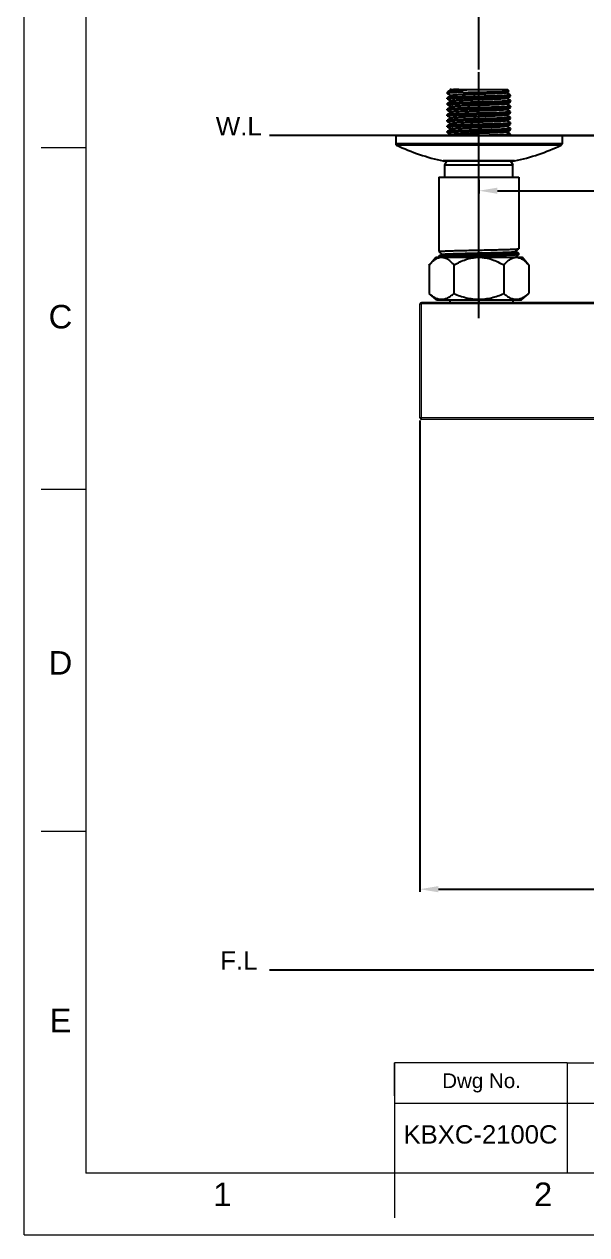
# Model space of a CAD drawing. Header units: millimetres. Extents: x 14071 to 14912, y -87 to 508.
# Drawn here: x 14070.9 to 14253.5, y -87 to 306 of the extents above; entities that cross this region are included whole.
import ezdxf
from ezdxf.enums import TextEntityAlignment as Align

# ---------------------------------------------------------------- set-up
doc = ezdxf.new("R2010")
doc.units = ezdxf.units.MM
doc.layers.add('DIM', color=3, linetype='Continuous', lineweight=9)
doc.layers.add('FORM', color=7, linetype='Continuous', lineweight=13)
doc.layers.add('TEXT', color=2, linetype='Continuous')
doc.layers.add('벽', color=2, linetype='Continuous')
doc.styles.get("Standard").update_dxf_attribs({"font": 'arial.ttf'})
doc.dimstyles.new('겸용-샤워욕조용1', dxfattribs={"dimscale": 0.6, "dimtxt": 10, "dimasz": 10, "dimexe": 1.5, "dimexo": 1.5, "dimgap": 1, "dimtad": 0, "dimtih": 1, "dimtoh": 1, "dimdec": 1, "dimdsep": 46, "dimtxsty": 'Standard', "dimcen": 2.5, "dimclrd": 5, "dimclre": 5, "dimclrt": 5, "dimadec": 1, "dimazin": 2, "dimtfac": 1, "dimtdec": 1, "dimtmove": 0, "dimatfit": 3, "dimfxl": 1.25, "dimarcsym": 0})

# ---------------------------------------------------------------- blocks, each defined once
blk = doc.blocks.new('*D9')
at = {"layer": 'Defpoints', "color": 0, "transparency": 16777216}
for p in [(14368.43, 322.01), (14218.47, 290.42), (14368.43, 290.42)]:
    blk.add_point(p, dxfattribs=at)
at = {"layer": 'DIM', "color": 5, "lineweight": -2, "transparency": 16777216}
for p, q in [((14218.47, 291.32), (14218.47, 322.91)), ((14368.43, 291.32), (14368.43, 322.91)), ((14224.47, 322.01), (14277.08, 322.01)), ((14362.43, 322.01), (14309.83, 322.01))]:
    blk.add_line(p, q, dxfattribs=at)
at = {"layer": 'DIM', "color": 5, "transparency": 16777216}
for points in [[(14224.47, 323.01), (14224.47, 321.01), (14218.47, 322.01)], [(14362.43, 323.01), (14362.43, 321.01), (14368.43, 322.01)]]:
    blk.add_solid(points, dxfattribs=at)
at = {"layer": 'DIM', "color": 5, "transparency": 16777216, "insert": (14293.45, 322.01), "char_height": 6, "attachment_point": 5}
blk.add_mtext('150~200', dxfattribs=at)
blk = doc.blocks.new('*D1')
at = {"layer": 'Defpoints', "color": 0, "transparency": 16777216}
for p in [(14191.47, 269.86), (14441.74, 269.86), (14275.8, 56.83)]:
    blk.add_point(p, dxfattribs=at)
at = {"layer": 'DIM', "color": 5, "lineweight": -2, "transparency": 16777216}
for p, q in [((14192.37, 269.86), (14442.64, 269.86)), ((14441.74, 263.86), (14441.74, 167.01)), ((14441.74, 62.83), (14441.74, 159.68)), ((14276.7, 56.83), (14442.64, 56.83))]:
    blk.add_line(p, q, dxfattribs=at)
at = {"layer": 'DIM', "color": 5, "transparency": 16777216}
for points in [[(14440.74, 263.86), (14442.74, 263.86), (14441.74, 269.86)], [(14440.74, 62.83), (14442.74, 62.83), (14441.74, 56.83)]]:
    blk.add_solid(points, dxfattribs=at)
at = {"layer": 'DIM', "color": 5, "transparency": 16777216, "insert": (14441.74, 163.34), "char_height": 6, "attachment_point": 5}
blk.add_mtext('213', dxfattribs=at)
blk = doc.blocks.new('*D3')
at = {"layer": 'Defpoints', "color": 0, "transparency": 16777216}
for p in [(14199.33, 178.21), (14389.33, 178.21), (14389.33, 25.22)]:
    blk.add_point(p, dxfattribs=at)
at = {"layer": 'DIM', "color": 5, "lineweight": -2, "transparency": 16777216}
for p, q in [((14199.33, 177.31), (14199.33, 24.32)), ((14389.33, 177.31), (14389.33, 24.32)), ((14205.33, 25.22), (14287.4, 25.22)), ((14383.33, 25.22), (14301.27, 25.22))]:
    blk.add_line(p, q, dxfattribs=at)
at = {"layer": 'DIM', "color": 5, "transparency": 16777216}
for points in [[(14205.33, 26.22), (14205.33, 24.22), (14199.33, 25.22)], [(14383.33, 26.22), (14383.33, 24.22), (14389.33, 25.22)]]:
    blk.add_solid(points, dxfattribs=at)
at = {"layer": 'DIM', "color": 5, "transparency": 16777216, "insert": (14294.33, 25.22), "char_height": 6, "attachment_point": 5}
blk.add_mtext('190', dxfattribs=at)
blk = doc.blocks.new('*D12')
at = {"layer": 'Defpoints', "color": 0, "transparency": 16777216}
for p in [(14218.47, 256.36), (14368.43, 256.36), (14368.43, 251.95)]:
    blk.add_point(p, dxfattribs=at)
at = {"layer": 'DIM', "color": 5, "lineweight": -2, "transparency": 16777216}
for p, q in [((14218.47, 255.46), (14218.47, 251.05)), ((14368.43, 255.46), (14368.43, 251.05)), ((14224.47, 251.95), (14286.52, 251.95)), ((14362.43, 251.95), (14300.39, 251.95))]:
    blk.add_line(p, q, dxfattribs=at)
at = {"layer": 'DIM', "color": 5, "transparency": 16777216}
for points in [[(14224.47, 252.95), (14224.47, 250.95), (14218.47, 251.95)], [(14362.43, 252.95), (14362.43, 250.95), (14368.43, 251.95)]]:
    blk.add_solid(points, dxfattribs=at)
at = {"layer": 'DIM', "color": 5, "transparency": 16777216, "insert": (14293.45, 251.95), "char_height": 6, "attachment_point": 5}
blk.add_mtext('150', dxfattribs=at)

msp = doc.modelspace()

# ---------------------------------------------------------------- linework, layer by layer
at = {"color": 1}
msp.add_line((14218.47, 210.59), (14218.47, 290.42), dxfattribs=at)
at = {"color": 7, "linetype": 'Continuous'}
for p, q in [((14208.33, 283.96), (14208.22, 283.86)), ((14208.22, 283.55), (14208.22, 283.86)), ((14213.33, 283.86), (14208.22, 283.86)), ((14208.22, 283.55), (14208.24, 283.54)), ((14208.24, 283.54), (14209.48, 282.82)), ((14208.33, 283.96), (14208.38, 284)), ((14209.51, 284.65), (14208.38, 284)), ((14209.22, 284.86), (14209.18, 284.81)), ((14209.18, 284.81), (14209.19, 284.8)), ((14209.19, 284.8), (14209.48, 284.63)), ((14209.22, 284.86), (14227.72, 284.86)), ((14227.44, 283.71), (14228.34, 284.23)), ((14228.71, 283.01), (14227.47, 283.73)), ((14228.34, 284.24), (14227.72, 284.86)), ((14228.34, 284.23), (14228.34, 284.24)), ((14228.71, 283.01), (14228.72, 282.99)), ((14228.72, 282.65), (14228.72, 282.99)), ((14228.72, 282.99), (14228.72, 282.99)), ((14208.24, 282.1), (14208.22, 282.09)), ((14208.22, 281.74), (14208.22, 282.09)), ((14208.22, 282.09), (14208.22, 281.74)), ((14208.24, 281.73), (14208.22, 281.74)), ((14208.22, 281.74), (14208.22, 281.74)), ((14208.24, 280.29), (14208.22, 280.27)), ((14208.22, 279.93), (14208.22, 280.27)), ((14208.22, 280.27), (14208.22, 279.93)), ((14208.24, 279.91), (14208.22, 279.93)), ((14208.22, 279.93), (14208.22, 279.93)), ((14209.51, 282.84), (14208.24, 282.1)), ((14208.24, 281.73), (14209.48, 281.01)), ((14209.51, 281.02), (14208.24, 280.29)), ((14208.24, 279.91), (14209.48, 279.19)), ((14209.51, 279.21), (14208.24, 278.47)), ((14227.44, 281.9), (14228.71, 282.63)), ((14227.44, 280.08), (14228.71, 280.82)), ((14227.44, 278.27), (14228.71, 279)), ((14228.71, 281.19), (14227.47, 281.91)), ((14228.71, 279.38), (14227.47, 280.1)), ((14228.71, 282.63), (14228.72, 282.65)), ((14228.71, 281.19), (14228.72, 281.18)), ((14228.71, 280.82), (14228.72, 280.83)), ((14228.71, 279.38), (14228.72, 279.37)), ((14228.71, 279), (14228.72, 279.02)), ((14228.72, 280.83), (14228.72, 281.18)), ((14228.72, 281.18), (14228.72, 281.18)), ((14228.72, 279.02), (14228.72, 279.37)), ((14228.72, 279.37), (14228.72, 279.36)), ((14208.24, 278.47), (14208.22, 278.46)), ((14208.22, 278.11), (14208.22, 278.46)), ((14208.22, 278.46), (14208.22, 278.11)), ((14208.24, 278.1), (14208.22, 278.11)), ((14208.22, 278.11), (14208.22, 278.11)), ((14208.24, 276.66), (14208.22, 276.64)), ((14208.22, 276.3), (14208.22, 276.64)), ((14208.22, 276.64), (14208.22, 276.3)), ((14208.24, 276.28), (14208.22, 276.3)), ((14208.22, 276.3), (14208.22, 276.3)), ((14208.24, 278.1), (14209.48, 277.38)), ((14209.51, 277.39), (14208.24, 276.66)), ((14208.24, 276.28), (14209.48, 275.56)), ((14209.51, 275.58), (14208.24, 274.84)), ((14227.44, 276.46), (14228.71, 277.19)), ((14227.44, 274.64), (14228.71, 275.38)), ((14228.71, 277.57), (14227.47, 278.29)), ((14228.71, 275.75), (14227.47, 276.47)), ((14228.71, 277.57), (14228.72, 277.55)), ((14228.71, 277.19), (14228.72, 277.2)), ((14228.71, 275.75), (14228.72, 275.74)), ((14228.71, 275.38), (14228.72, 275.39)), ((14228.72, 277.2), (14228.72, 277.55)), ((14228.72, 277.55), (14228.72, 277.55)), ((14228.72, 275.39), (14228.72, 275.74)), ((14228.72, 275.74), (14228.72, 275.74)), ((14208.24, 274.84), (14208.22, 274.83)), ((14208.22, 274.48), (14208.22, 274.83)), ((14208.22, 274.83), (14208.22, 274.48)), ((14208.22, 274.48), (14208.22, 274.49)), ((14208.24, 274.47), (14208.22, 274.48)), ((14208.24, 273.03), (14208.22, 273.02)), ((14208.22, 272.67), (14208.22, 273.02)), ((14208.22, 273.02), (14208.22, 272.67)), ((14208.24, 272.66), (14208.22, 272.67)), ((14208.22, 272.67), (14208.22, 272.67)), ((14208.24, 271.22), (14208.22, 271.2)), ((14208.22, 270.86), (14208.22, 271.2)), ((14208.22, 271.2), (14208.22, 270.86)), ((14208.24, 274.47), (14209.48, 273.75)), ((14209.51, 273.77), (14208.24, 273.03)), ((14208.24, 272.66), (14209.48, 271.94)), ((14209.51, 271.95), (14208.24, 271.22)), ((14227.44, 272.83), (14228.71, 273.56)), ((14227.44, 271.01), (14228.71, 271.75)), ((14228.71, 273.94), (14227.47, 274.66)), ((14228.71, 272.12), (14227.47, 272.84)), ((14228.71, 273.94), (14228.72, 273.92)), ((14228.71, 273.56), (14228.72, 273.58)), ((14228.71, 272.12), (14228.72, 272.11)), ((14228.71, 271.75), (14228.72, 271.76)), ((14228.72, 273.58), (14228.72, 273.92)), ((14228.72, 273.92), (14228.72, 273.92)), ((14228.72, 271.76), (14228.72, 272.11)), ((14228.72, 272.11), (14228.72, 272.11)), ((14191.47, 269.86), (14191.47, 267.17)), ((14191.47, 269.86), (14191.47, 267.17)), ((14191.47, 269.86), (14245.47, 269.86)), ((14208.24, 270.84), (14208.22, 270.86)), ((14208.22, 270.86), (14208.22, 270.86)), ((14208.24, 270.84), (14209.48, 270.12)), ((14209.51, 270.14), (14209.02, 269.86)), ((14228.71, 270.31), (14227.47, 271.03)), ((14228.57, 269.86), (14228.71, 269.93)), ((14228.71, 270.31), (14228.72, 270.3)), ((14228.71, 269.93), (14228.72, 269.95)), ((14228.72, 269.95), (14228.72, 270.3)), ((14228.72, 270.3), (14228.72, 270.29)), ((14245.47, 269.86), (14245.47, 267.17)), ((14245.47, 269.86), (14245.47, 267.17)), ((14245.47, 267.17), (14191.47, 267.17)), ((14245.19, 266.72), (14191.76, 266.72)), ((14230.04, 261.61), (14206.91, 261.61)), ((14206.91, 261.61), (14207.12, 261.58)), ((14229.82, 261.58), (14207.12, 261.58)), ((14207.47, 260.36), (14208.09, 261.58)), ((14207.47, 256.36), (14207.47, 260.36)), ((14207.47, 260.36), (14229.47, 260.36)), ((14228.99, 261.26), (14228.82, 261.58)), ((14229.02, 261.26), (14228.99, 261.26)), ((14229.47, 260.36), (14229.02, 261.26)), ((14229.02, 261.26), (14229.47, 260.36)), ((14229.47, 256.36), (14229.47, 260.36)), ((14230.04, 261.61), (14229.82, 261.58)), ((14205.47, 256.36), (14205.47, 232.22)), ((14205.47, 256.36), (14205.47, 232.22)), ((14205.47, 256.36), (14231.47, 256.36)), ((14231.47, 256.36), (14231.47, 233.13)), ((14231.47, 256.36), (14231.47, 233.13)), ((14205.48, 232.22), (14205.47, 232.22)), ((14205.47, 232.22), (14205.47, 232.22)), ((14205.48, 232.22), (14206.58, 231.29)), ((14230.36, 232.19), (14231.47, 233.12)), ((14231.46, 231.57), (14230.37, 232.2)), ((14231.47, 233.12), (14231.47, 233.13)), ((14202.31, 227.81), (14204.48, 230.36)), ((14204.48, 230.36), (14232.47, 230.36)), ((14205.48, 230.66), (14205.47, 230.65)), ((14205.47, 230.65), (14205.47, 230.41)), ((14205.47, 230.65), (14205.47, 230.41)), ((14205.48, 230.4), (14205.47, 230.41)), ((14205.47, 230.41), (14205.47, 230.41)), ((14206.59, 231.3), (14205.48, 230.66)), ((14205.48, 230.4), (14205.53, 230.36)), ((14230.36, 230.38), (14231.47, 231.31)), ((14230.42, 230.36), (14230.37, 230.39)), ((14231.46, 231.57), (14231.47, 231.56)), ((14231.47, 231.56), (14231.47, 231.32)), ((14231.47, 231.56), (14231.47, 231.32)), ((14231.47, 231.56), (14231.47, 231.56)), ((14231.47, 231.31), (14231.47, 231.32)), ((14234.64, 227.81), (14232.47, 230.36)), ((14202.31, 227.81), (14202.31, 218.57)), ((14210.39, 227.81), (14210.39, 218.57)), ((14226.56, 227.81), (14226.56, 218.57)), ((14234.64, 227.81), (14234.64, 218.57)), ((14204.67, 216.56), (14202.31, 218.57)), ((14204.67, 216.56), (14232.28, 216.56)), ((14209.08, 216.56), (14209.08, 215.71)), ((14218.12, 216.56), (14220.54, 216.56)), ((14218.47, 216.56), (14218.47, 215.16)), ((14229.58, 215.71), (14229.58, 216.56)), ((14232.28, 216.56), (14234.64, 218.57))]:
    msp.add_line(p, q, dxfattribs=at)
at = {"linetype": 'Continuous', "lineweight": 18}
for p, q in [((14199.33, 178.21), (14199.33, 215.21)), ((14388.83, 215.71), (14199.83, 215.71)), ((14262.55, 177.71), (14199.83, 177.71))]:
    msp.add_line(p, q, dxfattribs=at)
at = {"linetype": 'Continuous', "lineweight": 13}
for p, q in [((14199.33, 215.21), (14199.83, 215.21)), ((14199.83, 215.21), (14199.83, 215.71)), ((14388.83, 215.21), (14199.83, 215.21)), ((14199.83, 178.21), (14199.83, 215.21)), ((14199.83, 178.21), (14199.33, 178.21)), ((14199.83, 177.71), (14199.83, 178.21)), ((14262.55, 178.21), (14199.83, 178.21))]:
    msp.add_line(p, q, dxfattribs=at)
at = {"color": 7, "linetype": 'Continuous'}
for centre, radius, start, end in [((14191.97, 267.17), 0.5, 180, 244.9417), ((14222.09, 331.58), 71.6, 244.9417, 257.7627), ((14222.09, 331.58), 71.6, 244.9417, 257.7627), ((14214.86, 331.58), 71.6, 282.2373, 295.0583), ((14214.86, 331.58), 71.6, 282.2373, 295.0583), ((14244.97, 267.17), 0.5, 295.0583, 0)]:
    msp.add_arc(centre, radius, start, end, dxfattribs=at)
at = {"linetype": 'Continuous', "lineweight": 18}
for centre, start, end in [((14199.83, 215.21), 90, 180), ((14199.83, 178.21), 180, 270)]:
    msp.add_arc(centre, 0.5, start, end, dxfattribs=at)
at = {"color": 7, "linetype": 'Continuous'}
for points, knots in [([(14213.33, 283.86), (14212.96, 283.84), (14212.25, 283.82), (14211.26, 283.78), (14210.5, 283.75), (14209.96, 283.72), (14209.6, 283.71), (14209.29, 283.69), (14209.01, 283.67), (14208.78, 283.65), (14208.59, 283.63), (14208.43, 283.61), (14208.32, 283.6), (14208.26, 283.58), (14208.23, 283.57), (14208.22, 283.56), (14208.22, 283.55)], [0, 0, 0, 0, 0.216872, 0.413019, 0.584998, 0.661026, 0.729967, 0.791522, 0.845446, 0.891503, 0.929518, 0.959344, 0.980888, 0.994185, 0.997875, 1, 1, 1, 1]), ([(14228.72, 282.99), (14228.72, 282.99), (14228.72, 282.98), (14228.7, 282.97), (14228.66, 282.96), (14228.6, 282.95), (14228.51, 282.93), (14228.4, 282.92), (14228.27, 282.91), (14228.11, 282.89), (14227.86, 282.87), (14227.49, 282.85), (14226.99, 282.82), (14226.4, 282.79), (14225.74, 282.77), (14225.02, 282.74), (14224.23, 282.71), (14223.4, 282.68), (14222.19, 282.65), (14220.62, 282.6), (14218.68, 282.55), (14216.74, 282.49), (14214.86, 282.44), (14213.36, 282.39), (14212.25, 282.35), (14211.5, 282.32), (14210.82, 282.3), (14210.2, 282.27), (14209.66, 282.24), (14209.2, 282.21), (14208.88, 282.19), (14208.66, 282.17), (14208.53, 282.16), (14208.42, 282.14), (14208.34, 282.13), (14208.28, 282.12), (14208.25, 282.11), (14208.24, 282.1)], [0, 0, 0, 0, 0.000415, 0.001043, 0.003085, 0.006238, 0.01052, 0.015927, 0.02245, 0.030078, 0.038795, 0.05941, 0.084113, 0.112673, 0.14483, 0.180285, 0.21871, 0.259748, 0.303018, 0.394635, 0.490173, 0.58609, 0.678832, 0.764968, 0.804549, 0.84131, 0.874907, 0.905032, 0.931404, 0.953782, 0.971963, 0.979427, 0.985784, 0.991023, 0.995135, 0.99812, 1, 1, 1, 1]), ([(14208.38, 284), (14208.41, 284.02), (14208.51, 284.06), (14208.69, 284.11), (14208.92, 284.16), (14209.2, 284.21), (14209.54, 284.26), (14210.1, 284.33), (14210.91, 284.42), (14212.01, 284.53), (14213.27, 284.64), (14214.64, 284.75), (14215.59, 284.82), (14216.08, 284.86)], [0, 0, 0, 0, 0.016562, 0.04005, 0.070572, 0.108073, 0.152421, 0.203409, 0.324246, 0.467967, 0.631241, 0.810097, 1, 1, 1, 1]), ([(14209.46, 284.86), (14209.42, 284.85), (14209.35, 284.85), (14209.28, 284.84), (14209.23, 284.83), (14209.21, 284.83), (14209.19, 284.82), (14209.18, 284.82), (14209.18, 284.81)], [0, 0, 0, 0, 0.403647, 0.704709, 0.816606, 0.902765, 0.963479, 1, 1, 1, 1]), ([(14212.01, 284.86), (14211.83, 284.85), (14211.5, 284.83), (14211.03, 284.81), (14210.62, 284.78), (14210.27, 284.76), (14209.98, 284.73), (14209.78, 284.71), (14209.66, 284.69), (14209.59, 284.68), (14209.54, 284.67), (14209.52, 284.66), (14209.51, 284.65)], [0, 0, 0, 0, 0.21025, 0.39871, 0.563649, 0.703842, 0.818243, 0.906015, 0.939714, 0.96658, 0.986632, 1, 1, 1, 1]), ([(14227.44, 283.71), (14227.43, 283.71), (14227.4, 283.69), (14227.35, 283.68), (14227.27, 283.67), (14227.13, 283.65), (14226.91, 283.63), (14226.59, 283.6), (14226.2, 283.57), (14225.74, 283.55), (14225.21, 283.52), (14224.63, 283.49), (14223.98, 283.46), (14223.03, 283.43), (14221.75, 283.38), (14220.14, 283.33), (14218.47, 283.27), (14216.8, 283.22), (14215.19, 283.17), (14213.91, 283.12), (14212.96, 283.08), (14212.32, 283.06), (14211.73, 283.03), (14211.21, 283), (14210.75, 282.98), (14210.35, 282.95), (14210.03, 282.92), (14209.81, 282.9), (14209.68, 282.88), (14209.6, 282.87), (14209.55, 282.85), (14209.52, 282.84), (14209.51, 282.84)], [0, 0, 0, 0, 0.002023, 0.005107, 0.009275, 0.014527, 0.028249, 0.046177, 0.068154, 0.093991, 0.123458, 0.156292, 0.192202, 0.230865, 0.315051, 0.405844, 0.5, 0.594156, 0.684949, 0.769135, 0.807798, 0.843708, 0.876542, 0.90601, 0.931845, 0.953824, 0.97175, 0.985473, 0.990724, 0.994892, 0.997977, 1, 1, 1, 1]), ([(14213.33, 283.86), (14214.12, 283.87), (14215.77, 283.9), (14217.84, 283.94), (14219.53, 283.97), (14220.79, 283.99), (14222.01, 284.02), (14223.16, 284.04), (14224.24, 284.06), (14225.22, 284.09), (14226.09, 284.11), (14226.73, 284.13), (14227.18, 284.15), (14227.46, 284.16), (14227.7, 284.17), (14227.91, 284.18), (14228.07, 284.19), (14228.19, 284.2), (14228.26, 284.21), (14228.29, 284.22), (14228.32, 284.22), (14228.33, 284.23), (14228.34, 284.23)], [0, 0, 0, 0, 0.158672, 0.328226, 0.413743, 0.497918, 0.579388, 0.656825, 0.72896, 0.794598, 0.852642, 0.902115, 0.923371, 0.942181, 0.958464, 0.972151, 0.983181, 0.991513, 0.994655, 0.997113, 0.99889, 1, 1, 1, 1]), ([(14208.22, 281.74), (14208.22, 281.74), (14208.23, 281.75), (14208.25, 281.76), (14208.29, 281.77), (14208.35, 281.79), (14208.44, 281.8), (14208.55, 281.81), (14208.68, 281.83), (14208.84, 281.84), (14209.09, 281.86), (14209.46, 281.88), (14209.96, 281.91), (14210.54, 281.94), (14211.2, 281.97), (14211.93, 281.99), (14212.71, 282.02), (14213.55, 282.05), (14214.75, 282.09), (14216.33, 282.13), (14218.27, 282.19), (14220.21, 282.24), (14222.09, 282.3), (14223.58, 282.34), (14224.69, 282.38), (14225.44, 282.41), (14226.13, 282.44), (14226.75, 282.46), (14227.29, 282.49), (14227.74, 282.52), (14228.07, 282.54), (14228.29, 282.56), (14228.42, 282.58), (14228.52, 282.59), (14228.61, 282.6), (14228.67, 282.62), (14228.7, 282.63), (14228.71, 282.63)], [0, 0, 0, 0, 0.000415, 0.001043, 0.003085, 0.006238, 0.01052, 0.015927, 0.02245, 0.030078, 0.038795, 0.05941, 0.084113, 0.112673, 0.14483, 0.180285, 0.21871, 0.259748, 0.303018, 0.394635, 0.490173, 0.58609, 0.678832, 0.764968, 0.804549, 0.84131, 0.874907, 0.905032, 0.931404, 0.953782, 0.971963, 0.979427, 0.985784, 0.991023, 0.995135, 0.99812, 1, 1, 1, 1]), ([(14208.22, 279.93), (14208.22, 279.93), (14208.23, 279.94), (14208.25, 279.95), (14208.29, 279.96), (14208.35, 279.97), (14208.44, 279.99), (14208.55, 280), (14208.68, 280.01), (14208.84, 280.03), (14209.09, 280.05), (14209.46, 280.07), (14209.96, 280.1), (14210.54, 280.12), (14211.2, 280.15), (14211.93, 280.18), (14212.71, 280.21), (14213.55, 280.24), (14214.75, 280.27), (14216.33, 280.32), (14218.27, 280.37), (14220.21, 280.43), (14222.09, 280.48), (14223.58, 280.53), (14224.69, 280.57), (14225.44, 280.59), (14226.13, 280.62), (14226.75, 280.65), (14227.29, 280.68), (14227.74, 280.7), (14228.07, 280.73), (14228.29, 280.75), (14228.42, 280.76), (14228.52, 280.78), (14228.61, 280.79), (14228.67, 280.8), (14228.7, 280.81), (14228.71, 280.82)], [0, 0, 0, 0, 0.000415, 0.001043, 0.003085, 0.006238, 0.01052, 0.015927, 0.02245, 0.030078, 0.038795, 0.059411, 0.084114, 0.112674, 0.144831, 0.180286, 0.21871, 0.259747, 0.303017, 0.394634, 0.490171, 0.586086, 0.678827, 0.764964, 0.804546, 0.841307, 0.874905, 0.905029, 0.931402, 0.953781, 0.971963, 0.979426, 0.985783, 0.991023, 0.995135, 0.99812, 1, 1, 1, 1]), ([(14208.22, 278.11), (14208.22, 278.12), (14208.23, 278.12), (14208.25, 278.13), (14208.29, 278.14), (14208.35, 278.16), (14208.44, 278.17), (14208.55, 278.19), (14208.68, 278.2), (14208.84, 278.21), (14209.09, 278.23), (14209.46, 278.26), (14209.96, 278.28), (14210.54, 278.31), (14211.2, 278.34), (14211.93, 278.37), (14212.71, 278.39), (14213.55, 278.42), (14214.75, 278.46), (14216.33, 278.51), (14218.27, 278.56), (14220.21, 278.61), (14222.09, 278.67), (14223.58, 278.72), (14224.69, 278.75), (14225.44, 278.78), (14226.13, 278.81), (14226.75, 278.84), (14227.29, 278.86), (14227.74, 278.89), (14228.07, 278.91), (14228.29, 278.93), (14228.42, 278.95), (14228.52, 278.96), (14228.61, 278.97), (14228.67, 278.99), (14228.7, 279), (14228.71, 279)], [0, 0, 0, 0, 0.000415, 0.001043, 0.003085, 0.006238, 0.01052, 0.015927, 0.022451, 0.030079, 0.038796, 0.059412, 0.084116, 0.112676, 0.144833, 0.180287, 0.218711, 0.259749, 0.303019, 0.394637, 0.490172, 0.586085, 0.678826, 0.764963, 0.804544, 0.841305, 0.874903, 0.905027, 0.931401, 0.95378, 0.971962, 0.979426, 0.985783, 0.991023, 0.995135, 0.99812, 1, 1, 1, 1]), ([(14228.72, 281.18), (14228.72, 281.17), (14228.72, 281.17), (14228.7, 281.16), (14228.66, 281.15), (14228.6, 281.13), (14228.51, 281.12), (14228.4, 281.11), (14228.27, 281.09), (14228.11, 281.08), (14227.86, 281.06), (14227.49, 281.04), (14226.99, 281.01), (14226.4, 280.98), (14225.74, 280.95), (14225.02, 280.93), (14224.23, 280.9), (14223.4, 280.87), (14222.19, 280.83), (14220.62, 280.79), (14218.68, 280.73), (14216.74, 280.68), (14214.86, 280.62), (14213.36, 280.58), (14212.25, 280.54), (14211.5, 280.51), (14210.82, 280.48), (14210.2, 280.46), (14209.66, 280.43), (14209.2, 280.4), (14208.88, 280.38), (14208.66, 280.36), (14208.53, 280.34), (14208.42, 280.33), (14208.34, 280.32), (14208.28, 280.3), (14208.25, 280.29), (14208.24, 280.29)], [0, 0, 0, 0, 0.000415, 0.001043, 0.003085, 0.006238, 0.01052, 0.015927, 0.02245, 0.030078, 0.038795, 0.05941, 0.084113, 0.112673, 0.14483, 0.180286, 0.218711, 0.259751, 0.303022, 0.394639, 0.490178, 0.586095, 0.678836, 0.76497, 0.804551, 0.841311, 0.874908, 0.905032, 0.931404, 0.953783, 0.971964, 0.979427, 0.985784, 0.991023, 0.995135, 0.99812, 1, 1, 1, 1]), ([(14228.72, 279.36), (14228.72, 279.36), (14228.72, 279.35), (14228.7, 279.34), (14228.66, 279.33), (14228.6, 279.32), (14228.51, 279.31), (14228.4, 279.29), (14228.27, 279.28), (14228.11, 279.26), (14227.86, 279.25), (14227.49, 279.22), (14226.99, 279.19), (14226.4, 279.17), (14225.74, 279.14), (14225.02, 279.11), (14224.23, 279.08), (14223.4, 279.06), (14222.19, 279.02), (14220.62, 278.97), (14218.68, 278.92), (14216.74, 278.86), (14214.86, 278.81), (14213.36, 278.76), (14212.25, 278.72), (14211.5, 278.7), (14210.82, 278.67), (14210.2, 278.64), (14209.66, 278.61), (14209.2, 278.59), (14208.88, 278.56), (14208.66, 278.54), (14208.53, 278.53), (14208.42, 278.52), (14208.34, 278.5), (14208.28, 278.49), (14208.25, 278.48), (14208.24, 278.47)], [0, 0, 0, 0, 0.000415, 0.001043, 0.003085, 0.006238, 0.010519, 0.015927, 0.02245, 0.030078, 0.038795, 0.059412, 0.084114, 0.112675, 0.144832, 0.180288, 0.218714, 0.259754, 0.303026, 0.394644, 0.49018, 0.586096, 0.678837, 0.764971, 0.804551, 0.841311, 0.874907, 0.905031, 0.931404, 0.953782, 0.971964, 0.979427, 0.985784, 0.991023, 0.995135, 0.99812, 1, 1, 1, 1]), ([(14227.44, 281.9), (14227.43, 281.89), (14227.4, 281.88), (14227.35, 281.87), (14227.27, 281.85), (14227.13, 281.83), (14226.91, 281.81), (14226.59, 281.79), (14226.2, 281.76), (14225.74, 281.73), (14225.21, 281.7), (14224.63, 281.68), (14223.98, 281.65), (14223.03, 281.61), (14221.75, 281.57), (14220.14, 281.51), (14218.47, 281.46), (14216.8, 281.41), (14215.19, 281.35), (14213.91, 281.31), (14212.96, 281.27), (14212.32, 281.24), (14211.73, 281.22), (14211.21, 281.19), (14210.75, 281.16), (14210.35, 281.13), (14210.03, 281.11), (14209.81, 281.08), (14209.68, 281.06), (14209.6, 281.05), (14209.55, 281.04), (14209.52, 281.03), (14209.51, 281.02)], [0, 0, 0, 0, 0.002023, 0.005107, 0.009275, 0.014527, 0.028249, 0.046176, 0.068154, 0.093991, 0.123458, 0.156292, 0.192202, 0.230865, 0.315051, 0.405844, 0.5, 0.594156, 0.684948, 0.769134, 0.807798, 0.843707, 0.876542, 0.906009, 0.931845, 0.953824, 0.971749, 0.985473, 0.990724, 0.994891, 0.997976, 1, 1, 1, 1]), ([(14227.44, 280.08), (14227.43, 280.08), (14227.4, 280.07), (14227.35, 280.05), (14227.27, 280.04), (14227.13, 280.02), (14226.91, 280), (14226.59, 279.97), (14226.2, 279.94), (14225.74, 279.92), (14225.21, 279.89), (14224.15, 279.84), (14222.46, 279.78), (14220.12, 279.7), (14218.05, 279.63), (14216.38, 279.58), (14215.18, 279.54), (14214.04, 279.5), (14212.98, 279.46), (14212.04, 279.42), (14211.34, 279.38), (14210.84, 279.35), (14210.53, 279.33), (14210.26, 279.31), (14210.02, 279.29), (14209.83, 279.27), (14209.68, 279.25), (14209.59, 279.24), (14209.54, 279.22), (14209.52, 279.21), (14209.51, 279.21)], [0, 0, 0, 0, 0.002024, 0.005109, 0.009276, 0.014527, 0.028251, 0.046177, 0.068155, 0.093992, 0.123458, 0.156293, 0.271937, 0.405843, 0.547289, 0.617299, 0.684948, 0.748877, 0.807798, 0.860527, 0.906008, 0.925739, 0.943329, 0.95869, 0.97175, 0.982442, 0.990724, 0.996567, 0.998579, 1, 1, 1, 1]), ([(14208.22, 276.3), (14208.22, 276.3), (14208.23, 276.31), (14208.25, 276.32), (14208.29, 276.33), (14208.35, 276.34), (14208.44, 276.36), (14208.55, 276.37), (14208.68, 276.38), (14208.84, 276.4), (14209.09, 276.42), (14209.46, 276.44), (14209.96, 276.47), (14210.54, 276.5), (14211.2, 276.52), (14211.93, 276.55), (14212.71, 276.58), (14213.55, 276.61), (14214.75, 276.64), (14216.33, 276.69), (14218.27, 276.75), (14220.21, 276.8), (14222.09, 276.85), (14223.58, 276.9), (14224.69, 276.94), (14225.44, 276.97), (14226.13, 276.99), (14226.75, 277.02), (14227.29, 277.05), (14227.74, 277.08), (14228.07, 277.1), (14228.29, 277.12), (14228.42, 277.13), (14228.52, 277.15), (14228.61, 277.16), (14228.67, 277.17), (14228.7, 277.18), (14228.71, 277.19)], [0, 0, 0, 0, 0.000415, 0.001043, 0.003085, 0.006238, 0.010519, 0.015927, 0.02245, 0.030078, 0.038796, 0.059412, 0.084116, 0.112676, 0.144833, 0.180288, 0.218713, 0.259752, 0.303023, 0.39464, 0.490175, 0.586088, 0.678829, 0.764965, 0.804546, 0.841306, 0.874902, 0.905027, 0.9314, 0.953779, 0.971962, 0.979426, 0.985783, 0.991023, 0.995135, 0.99812, 1, 1, 1, 1]), ([(14208.22, 274.49), (14208.22, 274.49), (14208.23, 274.49), (14208.25, 274.51), (14208.29, 274.52), (14208.35, 274.53), (14208.44, 274.54), (14208.55, 274.56), (14208.68, 274.57), (14208.84, 274.58), (14209.09, 274.6), (14209.46, 274.63), (14209.96, 274.66), (14210.54, 274.68), (14211.2, 274.71), (14211.93, 274.74), (14212.71, 274.77), (14213.55, 274.79), (14214.75, 274.83), (14216.33, 274.88), (14218.27, 274.93), (14220.21, 274.99), (14222.09, 275.04), (14223.58, 275.09), (14224.69, 275.13), (14225.44, 275.15), (14226.13, 275.18), (14226.75, 275.21), (14227.29, 275.24), (14227.74, 275.26), (14228.07, 275.29), (14228.29, 275.31), (14228.42, 275.32), (14228.52, 275.33), (14228.61, 275.35), (14228.67, 275.36), (14228.7, 275.37), (14228.71, 275.38)], [0, 0, 0, 0, 0.000415, 0.001043, 0.003085, 0.006238, 0.010519, 0.015927, 0.02245, 0.030078, 0.038796, 0.059413, 0.084116, 0.112677, 0.144834, 0.180289, 0.218715, 0.259755, 0.303026, 0.394644, 0.490179, 0.586093, 0.678834, 0.764969, 0.804549, 0.841308, 0.874905, 0.905029, 0.931402, 0.953781, 0.971963, 0.979427, 0.985784, 0.991023, 0.995135, 0.99812, 1, 1, 1, 1]), ([(14228.72, 277.55), (14228.72, 277.55), (14228.72, 277.54), (14228.7, 277.53), (14228.66, 277.52), (14228.6, 277.51), (14228.51, 277.49), (14228.4, 277.48), (14228.27, 277.46), (14228.11, 277.45), (14227.86, 277.43), (14227.49, 277.41), (14226.99, 277.38), (14226.4, 277.35), (14225.74, 277.33), (14225.02, 277.3), (14224.23, 277.27), (14223.4, 277.24), (14222.19, 277.2), (14220.62, 277.16), (14218.68, 277.1), (14216.74, 277.05), (14214.86, 276.99), (14213.36, 276.95), (14212.25, 276.91), (14211.5, 276.88), (14210.82, 276.85), (14210.2, 276.83), (14209.66, 276.8), (14209.2, 276.77), (14208.88, 276.75), (14208.66, 276.73), (14208.53, 276.72), (14208.42, 276.7), (14208.34, 276.69), (14208.28, 276.68), (14208.25, 276.66), (14208.24, 276.66)], [0, 0, 0, 0, 0.000415, 0.001043, 0.003085, 0.006238, 0.010519, 0.015927, 0.02245, 0.030078, 0.038796, 0.059413, 0.084116, 0.112677, 0.144834, 0.18029, 0.218715, 0.259755, 0.303027, 0.394644, 0.490179, 0.586093, 0.678834, 0.764969, 0.804549, 0.841309, 0.874905, 0.905029, 0.931402, 0.953781, 0.971963, 0.979427, 0.985784, 0.991023, 0.995135, 0.99812, 1, 1, 1, 1]), ([(14228.72, 275.74), (14228.72, 275.73), (14228.72, 275.73), (14228.7, 275.72), (14228.66, 275.7), (14228.6, 275.69), (14228.51, 275.68), (14228.4, 275.66), (14228.27, 275.65), (14228.11, 275.64), (14227.86, 275.62), (14227.49, 275.59), (14226.99, 275.57), (14226.4, 275.54), (14225.74, 275.51), (14225.02, 275.48), (14224.23, 275.46), (14223.4, 275.43), (14222.19, 275.39), (14220.62, 275.34), (14218.68, 275.29), (14216.74, 275.24), (14214.86, 275.18), (14213.36, 275.13), (14212.25, 275.1), (14211.5, 275.07), (14210.82, 275.04), (14210.2, 275.01), (14209.66, 274.99), (14209.2, 274.96), (14208.88, 274.93), (14208.66, 274.92), (14208.53, 274.9), (14208.42, 274.89), (14208.34, 274.87), (14208.28, 274.86), (14208.25, 274.85), (14208.24, 274.84)], [0, 0, 0, 0, 0.000415, 0.001043, 0.003085, 0.006238, 0.010519, 0.015927, 0.02245, 0.030078, 0.038796, 0.059412, 0.084116, 0.112676, 0.144833, 0.180288, 0.218712, 0.259751, 0.303022, 0.39464, 0.490174, 0.586088, 0.678829, 0.764965, 0.804546, 0.841306, 0.874902, 0.905027, 0.9314, 0.953779, 0.971962, 0.979426, 0.985783, 0.991023, 0.995135, 0.99812, 1, 1, 1, 1]), ([(14227.44, 278.27), (14227.43, 278.26), (14227.4, 278.25), (14227.35, 278.24), (14227.27, 278.23), (14227.13, 278.21), (14226.91, 278.18), (14226.59, 278.16), (14226.2, 278.13), (14225.74, 278.1), (14225.21, 278.08), (14224.15, 278.03), (14222.46, 277.96), (14220.12, 277.88), (14218.05, 277.82), (14216.38, 277.76), (14215.18, 277.72), (14214.04, 277.68), (14212.98, 277.64), (14212.04, 277.6), (14211.34, 277.57), (14210.84, 277.54), (14210.53, 277.52), (14210.26, 277.5), (14210.02, 277.48), (14209.83, 277.46), (14209.68, 277.44), (14209.59, 277.42), (14209.54, 277.41), (14209.52, 277.4), (14209.51, 277.39)], [0, 0, 0, 0, 0.002023, 0.005108, 0.009276, 0.014527, 0.02825, 0.046176, 0.068154, 0.09399, 0.123458, 0.156292, 0.271937, 0.405843, 0.547289, 0.617299, 0.684948, 0.748876, 0.807797, 0.860528, 0.906008, 0.925738, 0.943329, 0.958691, 0.971749, 0.982443, 0.990723, 0.996568, 0.998579, 1, 1, 1, 1]), ([(14227.44, 276.46), (14227.43, 276.45), (14227.4, 276.44), (14227.35, 276.43), (14227.27, 276.41), (14227.13, 276.39), (14226.91, 276.37), (14226.59, 276.34), (14226.2, 276.32), (14225.74, 276.29), (14225.21, 276.26), (14224.15, 276.21), (14222.46, 276.15), (14220.12, 276.07), (14218.05, 276), (14216.38, 275.95), (14215.18, 275.91), (14214.04, 275.87), (14212.98, 275.83), (14212.04, 275.79), (14211.34, 275.75), (14210.84, 275.72), (14210.53, 275.7), (14210.26, 275.68), (14210.02, 275.66), (14209.83, 275.64), (14209.68, 275.62), (14209.59, 275.61), (14209.54, 275.59), (14209.52, 275.58), (14209.51, 275.58)], [0, 0, 0, 0, 0.002024, 0.005108, 0.009275, 0.014527, 0.02825, 0.046177, 0.068154, 0.093991, 0.123457, 0.156292, 0.271937, 0.405843, 0.547289, 0.617298, 0.684948, 0.748876, 0.807797, 0.860527, 0.906007, 0.925739, 0.943328, 0.95869, 0.971749, 0.982442, 0.990724, 0.996566, 0.998578, 1, 1, 1, 1]), ([(14208.22, 272.67), (14208.22, 272.67), (14208.23, 272.68), (14208.25, 272.69), (14208.29, 272.7), (14208.35, 272.72), (14208.44, 272.73), (14208.55, 272.74), (14208.68, 272.76), (14208.84, 272.77), (14209.09, 272.79), (14209.46, 272.81), (14209.96, 272.84), (14210.54, 272.87), (14211.2, 272.9), (14211.93, 272.92), (14212.71, 272.95), (14213.55, 272.98), (14214.75, 273.02), (14216.33, 273.06), (14218.27, 273.12), (14220.21, 273.17), (14222.09, 273.23), (14223.58, 273.27), (14224.69, 273.31), (14225.44, 273.34), (14226.13, 273.37), (14226.75, 273.39), (14227.29, 273.42), (14227.74, 273.45), (14228.07, 273.47), (14228.29, 273.49), (14228.42, 273.51), (14228.52, 273.52), (14228.61, 273.53), (14228.67, 273.55), (14228.7, 273.56), (14228.71, 273.56)], [0, 0, 0, 0, 0.000415, 0.001043, 0.003085, 0.006238, 0.010519, 0.015927, 0.02245, 0.030078, 0.038795, 0.059412, 0.084114, 0.112675, 0.144832, 0.180288, 0.218714, 0.259754, 0.303026, 0.394644, 0.49018, 0.586096, 0.678837, 0.764971, 0.804551, 0.84131, 0.874907, 0.905031, 0.931404, 0.953782, 0.971964, 0.979427, 0.985784, 0.991023, 0.995135, 0.99812, 1, 1, 1, 1]), ([(14208.22, 270.86), (14208.22, 270.86), (14208.23, 270.87), (14208.25, 270.88), (14208.29, 270.89), (14208.35, 270.9), (14208.44, 270.92), (14208.55, 270.93), (14208.68, 270.94), (14208.84, 270.96), (14209.09, 270.98), (14209.46, 271), (14209.96, 271.03), (14210.54, 271.05), (14211.2, 271.08), (14211.93, 271.11), (14212.71, 271.14), (14213.55, 271.17), (14214.75, 271.2), (14216.33, 271.25), (14218.27, 271.3), (14220.21, 271.36), (14222.09, 271.41), (14223.58, 271.46), (14224.69, 271.5), (14225.44, 271.52), (14226.13, 271.55), (14226.75, 271.58), (14227.29, 271.61), (14227.74, 271.63), (14228.07, 271.66), (14228.29, 271.68), (14228.42, 271.69), (14228.52, 271.71), (14228.61, 271.72), (14228.67, 271.73), (14228.7, 271.74), (14228.71, 271.75)], [0, 0, 0, 0, 0.000415, 0.001043, 0.003085, 0.006238, 0.01052, 0.015927, 0.02245, 0.030078, 0.038795, 0.05941, 0.084113, 0.112673, 0.14483, 0.180286, 0.218711, 0.259751, 0.303022, 0.39464, 0.490178, 0.586095, 0.678837, 0.764971, 0.804551, 0.841311, 0.874908, 0.905032, 0.931404, 0.953783, 0.971964, 0.979427, 0.985784, 0.991023, 0.995135, 0.99812, 1, 1, 1, 1]), ([(14228.72, 273.92), (14228.72, 273.92), (14228.72, 273.91), (14228.7, 273.9), (14228.66, 273.89), (14228.6, 273.88), (14228.51, 273.86), (14228.4, 273.85), (14228.27, 273.84), (14228.11, 273.82), (14227.86, 273.8), (14227.49, 273.78), (14226.99, 273.75), (14226.4, 273.72), (14225.74, 273.7), (14225.02, 273.67), (14224.23, 273.64), (14223.4, 273.61), (14222.19, 273.58), (14220.62, 273.53), (14218.68, 273.48), (14216.74, 273.42), (14214.86, 273.37), (14213.36, 273.32), (14212.25, 273.28), (14211.5, 273.25), (14210.82, 273.23), (14210.2, 273.2), (14209.66, 273.17), (14209.2, 273.14), (14208.88, 273.12), (14208.66, 273.1), (14208.53, 273.09), (14208.42, 273.07), (14208.34, 273.06), (14208.28, 273.05), (14208.25, 273.04), (14208.24, 273.03)], [0, 0, 0, 0, 0.000415, 0.001043, 0.003085, 0.006238, 0.01052, 0.015927, 0.022451, 0.030079, 0.038796, 0.059412, 0.084116, 0.112676, 0.144833, 0.180287, 0.218711, 0.259749, 0.30302, 0.394637, 0.490172, 0.586086, 0.678826, 0.764963, 0.804545, 0.841305, 0.874903, 0.905027, 0.931401, 0.95378, 0.971962, 0.979426, 0.985783, 0.991023, 0.995135, 0.99812, 1, 1, 1, 1]), ([(14228.72, 272.11), (14228.72, 272.1), (14228.72, 272.1), (14228.7, 272.09), (14228.66, 272.08), (14228.6, 272.06), (14228.51, 272.05), (14228.4, 272.04), (14228.27, 272.02), (14228.11, 272.01), (14227.86, 271.99), (14227.49, 271.97), (14226.99, 271.94), (14226.4, 271.91), (14225.74, 271.88), (14225.02, 271.86), (14224.23, 271.83), (14223.4, 271.8), (14222.19, 271.76), (14220.62, 271.72), (14218.68, 271.66), (14216.74, 271.61), (14214.86, 271.55), (14213.36, 271.51), (14212.25, 271.47), (14211.5, 271.44), (14210.82, 271.41), (14210.2, 271.39), (14209.66, 271.36), (14209.2, 271.33), (14208.88, 271.31), (14208.66, 271.29), (14208.53, 271.27), (14208.42, 271.26), (14208.34, 271.25), (14208.28, 271.23), (14208.25, 271.22), (14208.24, 271.22)], [0, 0, 0, 0, 0.000415, 0.001043, 0.003085, 0.006238, 0.01052, 0.015927, 0.02245, 0.030078, 0.038795, 0.059411, 0.084114, 0.112674, 0.144831, 0.180286, 0.21871, 0.259747, 0.303017, 0.394634, 0.490171, 0.586086, 0.678827, 0.764964, 0.804546, 0.841307, 0.874905, 0.905029, 0.931402, 0.953781, 0.971963, 0.979426, 0.985783, 0.991023, 0.995135, 0.99812, 1, 1, 1, 1]), ([(14227.44, 274.64), (14227.43, 274.64), (14227.4, 274.62), (14227.35, 274.61), (14227.27, 274.6), (14227.13, 274.58), (14226.91, 274.56), (14226.59, 274.53), (14226.2, 274.5), (14225.74, 274.48), (14225.21, 274.45), (14224.63, 274.42), (14223.98, 274.39), (14223.03, 274.36), (14221.75, 274.31), (14220.14, 274.26), (14218.47, 274.2), (14216.8, 274.15), (14215.19, 274.1), (14213.91, 274.05), (14212.96, 274.01), (14212.32, 273.99), (14211.73, 273.96), (14211.21, 273.93), (14210.75, 273.91), (14210.35, 273.88), (14210.03, 273.85), (14209.81, 273.83), (14209.68, 273.81), (14209.6, 273.8), (14209.55, 273.78), (14209.52, 273.77), (14209.51, 273.77)], [0, 0, 0, 0, 0.002023, 0.005109, 0.009276, 0.014527, 0.028251, 0.046176, 0.068155, 0.093991, 0.123458, 0.156292, 0.192202, 0.230866, 0.315052, 0.405844, 0.5, 0.594157, 0.684949, 0.769135, 0.807798, 0.843709, 0.876542, 0.90601, 0.931846, 0.953824, 0.97175, 0.985473, 0.990724, 0.994893, 0.997977, 1, 1, 1, 1]), ([(14227.44, 272.83), (14227.43, 272.82), (14227.4, 272.81), (14227.35, 272.8), (14227.27, 272.78), (14227.13, 272.76), (14226.91, 272.74), (14226.59, 272.72), (14226.2, 272.69), (14225.74, 272.66), (14225.21, 272.63), (14224.63, 272.61), (14223.98, 272.58), (14223.03, 272.54), (14221.75, 272.5), (14220.14, 272.44), (14218.47, 272.39), (14216.8, 272.34), (14215.19, 272.28), (14213.91, 272.24), (14212.96, 272.2), (14212.32, 272.17), (14211.73, 272.15), (14211.21, 272.12), (14210.75, 272.09), (14210.35, 272.06), (14210.03, 272.04), (14209.81, 272.01), (14209.68, 271.99), (14209.6, 271.98), (14209.55, 271.97), (14209.52, 271.96), (14209.51, 271.95)], [0, 0, 0, 0, 0.002023, 0.005107, 0.009275, 0.014527, 0.028249, 0.046177, 0.068154, 0.093991, 0.123457, 0.156292, 0.192202, 0.230865, 0.315051, 0.405843, 0.499999, 0.594156, 0.684948, 0.769134, 0.807798, 0.843707, 0.876542, 0.906008, 0.931845, 0.953823, 0.971749, 0.985473, 0.990724, 0.994891, 0.997976, 1, 1, 1, 1]), ([(14227.44, 271.01), (14227.43, 271.01), (14227.4, 271), (14227.35, 270.98), (14227.27, 270.97), (14227.13, 270.95), (14226.91, 270.93), (14226.59, 270.9), (14226.2, 270.87), (14225.74, 270.85), (14225.21, 270.82), (14224.63, 270.79), (14223.98, 270.77), (14223.03, 270.73), (14221.75, 270.68), (14220.14, 270.63), (14218.47, 270.58), (14216.8, 270.52), (14215.19, 270.47), (14213.91, 270.42), (14212.96, 270.39), (14212.32, 270.36), (14211.73, 270.33), (14211.21, 270.3), (14210.75, 270.28), (14210.35, 270.25), (14210.03, 270.22), (14209.81, 270.2), (14209.68, 270.18), (14209.6, 270.17), (14209.55, 270.15), (14209.52, 270.14), (14209.51, 270.14)], [0, 0, 0, 0, 0.002024, 0.005109, 0.009276, 0.014527, 0.028251, 0.046177, 0.068155, 0.093992, 0.123458, 0.156293, 0.192202, 0.230866, 0.315052, 0.405844, 0.500001, 0.594157, 0.684949, 0.769135, 0.807798, 0.843708, 0.876543, 0.906009, 0.931846, 0.953823, 0.971751, 0.985473, 0.990725, 0.994893, 0.997977, 1, 1, 1, 1]), ([(14228.72, 270.29), (14228.72, 270.29), (14228.72, 270.28), (14228.7, 270.27), (14228.66, 270.26), (14228.6, 270.25), (14228.52, 270.24), (14228.41, 270.22), (14228.28, 270.21), (14228.13, 270.2), (14227.89, 270.18), (14227.53, 270.15), (14227.04, 270.13), (14226.48, 270.1), (14225.84, 270.07), (14225.14, 270.05), (14224.38, 270.02), (14223.56, 269.99), (14222.39, 269.95), (14220.85, 269.91), (14219.6, 269.87), (14218.96, 269.86)], [0, 0, 0, 0, 0.000852, 0.002134, 0.006284, 0.012681, 0.021362, 0.032323, 0.045546, 0.061009, 0.078681, 0.120488, 0.170608, 0.228591, 0.293928, 0.366031, 0.444258, 0.527908, 0.616232, 0.803709, 1, 1, 1, 1]), ([(14228.19, 269.86), (14228.26, 269.86), (14228.38, 269.87), (14228.53, 269.89), (14228.63, 269.91), (14228.68, 269.92), (14228.7, 269.93), (14228.71, 269.93)], [0, 0, 0, 0, 0.382641, 0.677155, 0.882616, 0.952094, 1, 1, 1, 1]), ([(14205.47, 232.22), (14205.47, 232.23), (14205.48, 232.23), (14205.5, 232.24), (14205.55, 232.26), (14205.63, 232.27), (14205.73, 232.28), (14205.87, 232.3), (14206.04, 232.31), (14206.24, 232.32), (14206.47, 232.34), (14206.72, 232.35), (14207.12, 232.37), (14207.68, 232.39), (14208.42, 232.42), (14209.26, 232.45), (14210.19, 232.48), (14211.2, 232.51), (14212.28, 232.53), (14213.82, 232.57), (14215.84, 232.62), (14218.32, 232.67), (14220.8, 232.73), (14222.83, 232.78), (14224.39, 232.81), (14225.48, 232.84), (14226.51, 232.87), (14227.46, 232.9), (14228.32, 232.92), (14229.09, 232.95), (14229.77, 232.98), (14230.26, 233), (14230.6, 233.02), (14230.81, 233.04), (14230.99, 233.05), (14231.15, 233.07), (14231.27, 233.08), (14231.36, 233.09), (14231.42, 233.1), (14231.45, 233.11), (14231.47, 233.12), (14231.47, 233.12)], [0, 0, 0, 0, 0.000321, 0.000862, 0.002763, 0.005809, 0.010011, 0.015363, 0.021857, 0.029479, 0.038211, 0.048033, 0.058923, 0.083801, 0.112612, 0.145084, 0.180911, 0.219756, 0.26125, 0.305001, 0.397605, 0.494078, 0.59078, 0.684064, 0.728316, 0.770413, 0.809955, 0.846569, 0.879911, 0.909665, 0.935551, 0.957326, 0.966607, 0.974787, 0.981848, 0.987773, 0.992552, 0.996177, 0.998648, 0.999459, 1, 1, 1, 1]), ([(14206.59, 231.3), (14206.61, 231.31), (14206.64, 231.32), (14206.71, 231.33), (14206.8, 231.35), (14206.92, 231.36), (14207.06, 231.37), (14207.31, 231.39), (14207.68, 231.42), (14208.2, 231.44), (14208.81, 231.47), (14209.51, 231.5), (14210.3, 231.53), (14211.16, 231.55), (14212.43, 231.59), (14214.15, 231.64), (14216.31, 231.69), (14218.55, 231.75), (14220.79, 231.8), (14222.62, 231.85), (14224.01, 231.88), (14224.99, 231.91), (14225.91, 231.94), (14226.76, 231.97), (14227.53, 231.99), (14228.22, 232.02), (14228.83, 232.05), (14229.27, 232.07), (14229.57, 232.09), (14229.76, 232.11), (14229.93, 232.12), (14230.07, 232.13), (14230.18, 232.15), (14230.26, 232.16), (14230.32, 232.17), (14230.34, 232.18), (14230.35, 232.19), (14230.36, 232.19)], [0, 0, 0, 0, 0.001685, 0.004474, 0.008384, 0.013414, 0.019558, 0.026802, 0.044526, 0.06643, 0.092316, 0.121946, 0.15505, 0.191323, 0.230433, 0.315701, 0.407727, 0.503133, 0.59842, 0.690089, 0.733508, 0.774778, 0.813521, 0.849381, 0.882027, 0.911162, 0.936516, 0.957861, 0.966967, 0.975002, 0.981946, 0.987786, 0.992512, 0.996115, 0.998599, 0.999429, 1, 1, 1, 1]), ([(14202.31, 227.81), (14202.54, 228.09), (14203.02, 228.61), (14203.99, 229.5), (14204.83, 230.03), (14205.42, 230.21)], [0, 0, 0, 0, 0.27451, 0.534094, 1, 1, 1, 1]), ([(14205.42, 230.21), (14205.63, 230.27), (14206.06, 230.36), (14206.73, 230.35), (14207.39, 230.19), (14208.03, 229.91), (14208.65, 229.51), (14209.25, 229.01), (14209.83, 228.44), (14210.21, 228.03), (14210.39, 227.81)], [0, 0, 0, 0, 0.112977, 0.224298, 0.337809, 0.456598, 0.582269, 0.715104, 0.854624, 1, 1, 1, 1]), ([(14205.47, 230.41), (14205.47, 230.41), (14205.48, 230.42), (14205.5, 230.43), (14205.55, 230.44), (14205.63, 230.45), (14205.73, 230.47), (14205.87, 230.48), (14206.04, 230.5), (14206.24, 230.51), (14206.47, 230.52), (14206.72, 230.54), (14207.12, 230.56), (14207.68, 230.58), (14208.42, 230.61), (14209.26, 230.64), (14210.19, 230.66), (14211.2, 230.69), (14212.28, 230.72), (14213.82, 230.76), (14215.84, 230.8), (14218.32, 230.86), (14220.8, 230.91), (14222.83, 230.96), (14224.39, 231), (14225.48, 231.03), (14226.51, 231.06), (14227.46, 231.08), (14228.32, 231.11), (14229.09, 231.14), (14229.77, 231.17), (14230.26, 231.19), (14230.6, 231.21), (14230.81, 231.22), (14230.99, 231.24), (14231.15, 231.25), (14231.27, 231.26), (14231.36, 231.28), (14231.42, 231.29), (14231.45, 231.3), (14231.47, 231.31), (14231.47, 231.31)], [0, 0, 0, 0, 0.000321, 0.000862, 0.002763, 0.005808, 0.01001, 0.015363, 0.021857, 0.029479, 0.03821, 0.048032, 0.058923, 0.0838, 0.112611, 0.145083, 0.18091, 0.219754, 0.261247, 0.304998, 0.397603, 0.494077, 0.590779, 0.684063, 0.728316, 0.770414, 0.809957, 0.846572, 0.879914, 0.909667, 0.935553, 0.957328, 0.966608, 0.974788, 0.981848, 0.987773, 0.992552, 0.996177, 0.998648, 0.999459, 1, 1, 1, 1]), ([(14231.47, 231.56), (14231.47, 231.55), (14231.47, 231.55), (14231.44, 231.54), (14231.4, 231.52), (14231.32, 231.51), (14231.21, 231.5), (14231.07, 231.48), (14230.9, 231.47), (14230.7, 231.46), (14230.47, 231.44), (14230.22, 231.43), (14229.82, 231.41), (14229.27, 231.39), (14228.52, 231.36), (14227.68, 231.33), (14226.76, 231.3), (14225.76, 231.28), (14224.69, 231.25), (14223.15, 231.21), (14221.15, 231.16), (14218.68, 231.11), (14216.21, 231.05), (14214.18, 231.01), (14212.63, 230.97), (14211.54, 230.94), (14210.51, 230.91), (14209.56, 230.89), (14208.7, 230.86), (14207.92, 230.83), (14207.24, 230.8), (14206.74, 230.78), (14206.4, 230.76), (14206.18, 230.75), (14205.99, 230.73), (14205.83, 230.72), (14205.7, 230.71), (14205.6, 230.69), (14205.54, 230.68), (14205.5, 230.67), (14205.49, 230.66), (14205.48, 230.66)], [0, 0, 0, 0, 0.000347, 0.000924, 0.002898, 0.006006, 0.01026, 0.015652, 0.022174, 0.029812, 0.038548, 0.048362, 0.059233, 0.08404, 0.112738, 0.14506, 0.180703, 0.219336, 0.260596, 0.304098, 0.396183, 0.492153, 0.588425, 0.681406, 0.725569, 0.767625, 0.80718, 0.843864, 0.877335, 0.907279, 0.933417, 0.955507, 0.964967, 0.973343, 0.980614, 0.986765, 0.991782, 0.995658, 0.99839, 0.999332, 1, 1, 1, 1]), ([(14210.39, 227.81), (14211.01, 228.17), (14212.27, 228.85), (14214.25, 229.67), (14215.98, 230.13), (14217.4, 230.32), (14218.47, 230.37), (14219.55, 230.32), (14220.96, 230.13), (14222.7, 229.67), (14224.68, 228.85), (14225.94, 228.17), (14226.56, 227.81)], [0, 0, 0, 0, 0.125011, 0.25, 0.374955, 0.437478, 0.5, 0.562522, 0.625045, 0.75, 0.874989, 1, 1, 1, 1]), ([(14226.56, 227.81), (14226.84, 228.14), (14227.41, 228.76), (14228.19, 229.44), (14228.85, 229.86), (14229.34, 230.1), (14229.85, 230.27), (14230.19, 230.33), (14230.36, 230.34)], [0, 0, 0, 0, 0.279249, 0.539413, 0.66157, 0.778457, 0.89079, 1, 1, 1, 1]), ([(14230.3, 230.36), (14230.31, 230.36), (14230.33, 230.36), (14230.35, 230.37), (14230.36, 230.38)], [0, 0, 0, 0, 0.619913, 1, 1, 1, 1]), ([(14230.36, 230.34), (14230.55, 230.36), (14230.93, 230.35), (14231.5, 230.23), (14232.06, 230.01), (14232.6, 229.71), (14233.13, 229.32), (14233.84, 228.71), (14234.32, 228.18), (14234.64, 227.81)], [0, 0, 0, 0, 0.109699, 0.221049, 0.33648, 0.457492, 0.58464, 0.717801, 1, 1, 1, 1]), ([(14202.31, 218.57), (14202.62, 218.3), (14203.25, 217.81), (14204.25, 217.21), (14205.12, 216.88), (14205.82, 216.74), (14206.35, 216.71), (14206.87, 216.74), (14207.58, 216.88), (14208.45, 217.21), (14209.45, 217.81), (14210.08, 218.3), (14210.39, 218.57)], [0, 0, 0, 0, 0.135543, 0.263501, 0.38407, 0.442371, 0.5, 0.557629, 0.61593, 0.736499, 0.864457, 1, 1, 1, 1]), ([(14210.39, 218.57), (14211.03, 218.29), (14212.33, 217.79), (14214.33, 217.19), (14216.39, 216.81), (14218.47, 216.68), (14220.56, 216.81), (14222.62, 217.19), (14224.62, 217.79), (14225.92, 218.29), (14226.56, 218.57)], [0, 0, 0, 0, 0.125018, 0.250024, 0.375017, 0.5, 0.624983, 0.749976, 0.874982, 1, 1, 1, 1]), ([(14226.56, 218.57), (14226.87, 218.3), (14227.5, 217.81), (14228.5, 217.21), (14229.37, 216.88), (14230.07, 216.74), (14230.6, 216.71), (14231.12, 216.74), (14231.83, 216.88), (14232.7, 217.21), (14233.7, 217.81), (14234.33, 218.3), (14234.64, 218.57)], [0, 0, 0, 0, 0.135543, 0.263501, 0.38407, 0.442371, 0.5, 0.557629, 0.61593, 0.736499, 0.864457, 1, 1, 1, 1])]:
    msp.add_open_spline(points, degree=3, knots=knots, dxfattribs=at)
at = {"layer": 'FORM', "color": 7, "linetype": 'Continuous'}
for p, q in [((14070.92, -86.96), (14070.92, 507.74)), ((14090.94, 487.72), (14090.94, -66.94)), ((14090.94, 265.86), (14076.39, 265.86)), ((14090.94, 154.92), (14076.39, 154.92)), ((14090.94, 43.99), (14076.39, 43.99)), ((14247.08, -31.18), (14191.06, -31.18)), ((14191.06, -31.18), (14191.06, -66.94)), ((14191.06, -41.91), (14191.06, -31.18)), ((14891.9, -66.94), (14090.94, -66.94)), ((14191.06, -66.94), (14191.06, -81.49)), ((14070.92, -86.96), (14911.92, -86.96))]:
    msp.add_line(p, q, dxfattribs=at)
at = {"layer": 'FORM'}
for p, q in [((14247.08, -31.18), (14891.9, -31.18)), ((14247.08, -31.18), (14247.08, -66.94)), ((14191.06, -44.29), (14748.87, -44.29))]:
    msp.add_line(p, q, dxfattribs=at)
at = {"layer": '벽'}
for p, q in [((14538.51, 269.86), (14150.55, 269.86)), ((14150.55, -0.91), (14815.26, -0.91))]:
    msp.add_line(p, q, dxfattribs=at)

# ---------------------------------------------------------------- texts
at = {"layer": 'FORM', "char_height": 7.63, "attachment_point": 5}
for s, width, insert in [('C', 10.0119, (14082.68, 211.01)), ('D', 10.0119, (14082.68, 98.69)), ('E', 10.0119, (14082.68, -17.42)), ('1', 50.0595, (14135.23, -73.82)), ('2', 50.0595, (14239.31, -73.82))]:
    msp.add_mtext_dynamic_manual_height_columns(s, width=width, gutter_width=12.51, heights=[0], dxfattribs=dict(at, insert=insert))
at = {"layer": 'TEXT', "attachment_point": 5}
for s, insert, char_height in [('Dwg No.', (14219.34, -37.68), 4.768), ('KBXC-2100C', (14219, -54.42), 5.959)]:
    msp.add_mtext_dynamic_manual_height_columns(s, width=56.019, gutter_width=29.8, heights=[0], dxfattribs=dict(at, insert=insert, char_height=char_height))
at = {"layer": '벽'}
msp.add_text('W.L', height=6, dxfattribs=at).set_placement((14140.55, 268.08), align=Align.BOTTOM_CENTER)
msp.add_text('F.L', height=6, dxfattribs=at).set_placement((14140.55, 2.09), align=Align.MIDDLE_CENTER)

# ---------------------------------------------------------------- dimensions: what is measured, and where the dimension line sits
at = {"layer": 'DIM', "color": 5}
dim = msp.add_linear_dim(base=(14368.43, 322.01), p1=(14218.47, 290.42), p2=(14368.43, 290.42), text='150~200', dimstyle='겸용-샤워욕조용1', dxfattribs=at)
dim.commit()
dim.dimension.update_dxf_attribs({"geometry": '*D9', "text_midpoint": (14293.45, 322.01)})
at = {"layer": 'DIM', "color": 1}
dim = msp.add_linear_dim(base=(14441.74, 269.86), p1=(14275.8, 56.83), p2=(14191.47, 269.86), angle=90, dimstyle='겸용-샤워욕조용1', dxfattribs=at)
dim.commit()
dim.dimension.update_dxf_attribs({"geometry": '*D1', "text_midpoint": (14441.74, 163.34)})
for base, p1, p2, picture, middle in [((14368.43, 251.95), (14218.47, 256.36), (14368.43, 256.36), '*D12', (14293.45, 251.95)), ((14389.33, 25.22), (14199.33, 178.21), (14389.33, 178.21), '*D3', (14294.33, 25.22))]:
    dim = msp.add_linear_dim(base=base, p1=p1, p2=p2, dimstyle='겸용-샤워욕조용1', dxfattribs=at)
    dim.commit()
    dim.dimension.update_dxf_attribs({"geometry": picture, "text_midpoint": middle})

doc.saveas('drawing.dxf')
